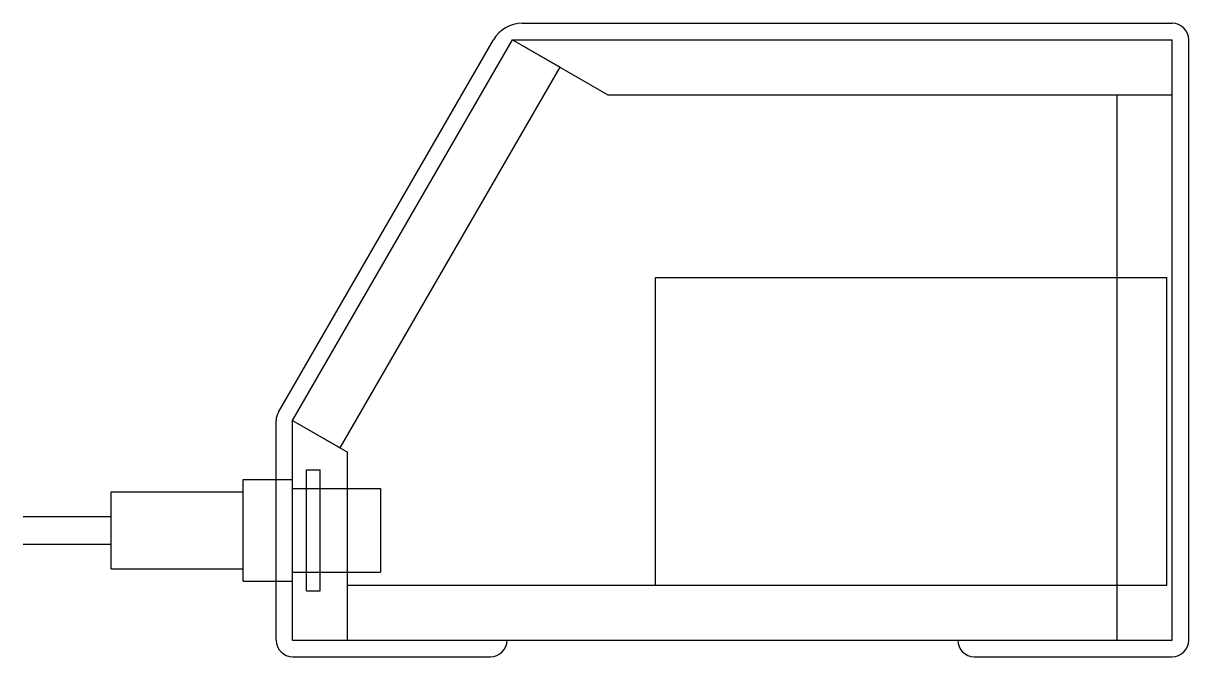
# Model space of a CAD drawing. Header units: millimetres. Extents: x -49 to 163, y -3 to 112.
import ezdxf

# ---------------------------------------------------------------- set-up
doc = ezdxf.new("R2010")
doc.units = ezdxf.units.MM
for name, color, linetype, lineweight, true_color in [('A', 7, 'Continuous', 25, 0x000000), ('Alimentation', 7, 'Continuous', 25, 0x000000), ('Connecteur_fer', 252, 'Continuous', 25, 0xa0a0a4), ('Exterieur', 3, 'Continuous', 25, 0x00ff00), ('Interieur', 2, 'Continuous', 25, 0xffff00)]:
    doc.layers.add(name, color=color, linetype=linetype, lineweight=lineweight, true_color=true_color)

msp = doc.modelspace()

# ---------------------------------------------------------------- linework, layer by layer
at = {"layer": 'A'}
for p, q in [((0, 40), (40, 109.28)), ((40, 109.28), (160, 109.28)), ((160, 0), (160, 109.28)), ((0, 0), (0, 40)), ((0, 0), (160, 0))]:
    msp.add_line(p, q, dxfattribs=at)
at = {"layer": 'Alimentation'}
for p, q in [((66, 10), (66, 66)), ((66, 66), (159, 66)), ((159, 10), (159, 66)), ((66, 10), (159, 10))]:
    msp.add_line(p, q, dxfattribs=at)
at = {"layer": 'Connecteur_fer'}
for p, q in [((2.5, 9), (2.5, 31)), ((2.5, 31), (5, 31)), ((5, 9), (5, 31)), ((-9, 29.25), (0, 29.25)), ((-9, 10.75), (-9, 29.25)), ((0, 27.6), (0, 29.25)), ((0, 27.6), (16, 27.6)), ((16, 27.6), (16, 12.4)), ((-33, 27), (-9, 27)), ((-33, 13), (-33, 27)), ((-49, 22.5), (-33, 22.5)), ((-49, 17.5), (-33, 17.5)), ((-33, 13), (-9, 13)), ((-9, 10.75), (0, 10.75)), ((0, 12.4), (16, 12.4)), ((0, 10.75), (0, 12.4)), ((2.5, 9), (5, 9))]:
    msp.add_line(p, q, dxfattribs=at)
at = {"layer": 'Exterieur'}
for p, q in [((41.73, 112.28), (160, 112.28)), ((-2.6, 41.5), (36.54, 109.28)), ((163, 0), (163, 109.28)), ((-3, 0), (-3, 40)), ((39, 0), (39, 0)), ((39, 0), (121, 0)), ((121, 0), (121, 0)), ((0, -3), (36, -3)), ((124, -3), (160, -3))]:
    msp.add_line(p, q, dxfattribs=at)
for centre, radius, start, end in [((41.73, 106.28), 6, 90, 150), ((160, 109.28), 3, 0, 90), ((0, 40), 3, 150, 180), ((0, 0), 3, 180, 270), ((36, 0), 3, 270, 0), ((124, 0), 3, 180, 270), ((160, 0), 3, 270, 0)]:
    msp.add_arc(centre, radius, start, end, dxfattribs=at)
at = {"layer": 'Interieur'}
for p, q in [((40, 109.28), (57.32, 99.28)), ((40, 109.28), (48.66, 104.28)), ((8.66, 35), (48.66, 104.28)), ((57.32, 99.28), (160, 99.28)), ((150, 0), (150, 99.28)), ((0, 40), (10, 34.23)), ((0, 40), (8.66, 35)), ((10, 0), (10, 34.23)), ((10, 10), (150, 10))]:
    msp.add_line(p, q, dxfattribs=at)

doc.saveas('drawing.dxf')
